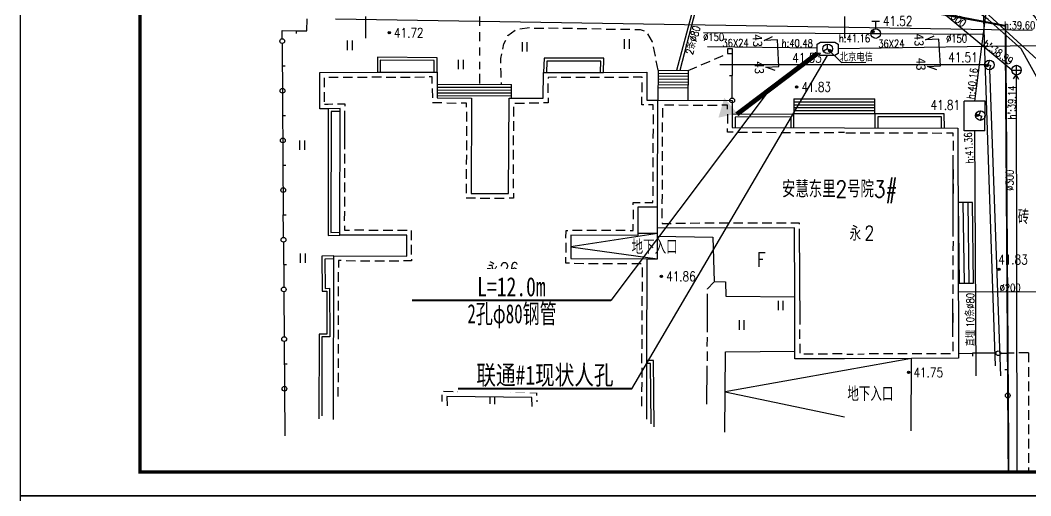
# Model space of a CAD drawing. Header units: inches. Extents: x 505347 to 508499, y 312634 to 313316.
# Drawn here: x 505413.9 to 505519.5, y 312809.9 to 312859.7 of the extents above; entities that cross this region are included whole.
import ezdxf
from ezdxf.enums import TextEntityAlignment as Align
from ezdxf.lldxf.tags import DXFTag

# ---------------------------------------------------------------- set-up
doc = ezdxf.new("R2010")
doc.units = ezdxf.units.IN
doc.header["$LTSCALE"] = 0.5
doc.header["$MEASUREMENT"] = 0
doc.linetypes.add('XX21', pattern=[3, 2, -1])
for name, color, linetype in [('BJ0', 7, 'Continuous'), ('BJ02', 7, 'Continuous'), ('BJ04', 7, 'Continuous'), ('BJ08', 7, 'Continuous'), ('BJ09', 7, 'Continuous'), ('BJ10', 7, 'Continuous'), ('BZ', 2, 'Continuous'), ('上水井', 4, 'Continuous'), ('上水注记', 4, 'Continuous'), ('上水管线', 4, 'Continuous'), ('上水高程表', 4, 'Continuous'), ('公安交通管线', 163, 'Continuous'), ('各家需求标注', 6, 'Continuous'), ('图签', 7, 'Continuous'), ('污水井', 247, 'Continuous'), ('污水注记', 247, 'Continuous'), ('污水管线', 247, 'Continuous'), ('污水高程表', 247, 'Continuous'), ('照明井', 193, 'Continuous'), ('照明管线', 193, 'Continuous'), ('燃气管线', 6, 'Continuous'), ('燃气高程表', 6, 'Continuous'), ('电信井权属', 7, 'Continuous'), ('电信井（北京电信）', 3, 'Continuous'), ('电信断面图及编号', 3, 'Continuous'), ('电信注记', 3, 'Continuous'), ('电信管线', 3, 'Continuous'), ('电信规划位置', 1, 'Continuous'), ('电信高程表', 3, 'Continuous'), ('电力井', 1, 'Continuous'), ('电力注记', 1, 'Continuous'), ('电力管线', 1, 'Continuous'), ('电力高程表', 1, 'Continuous'), ('道路红线', 1, 'Continuous')]:
    doc.layers.add(name, color=color, linetype=linetype)
doc.styles.add('HZ', font='simplex.shx', dxfattribs={"bigfont": 'hztxt'})
doc.styles.add('粗宋', font='', dxfattribs={"width": 0.75})
doc.styles.add('粗等线', font='simhei.ttf')
doc.styles.get('粗宋').set_extended_font_data('SimSun')
doc.linetypes.add('1152', pattern='A,15,-0.9,[138,ltypeshp.shx,S=1,R=0,X=0,Y=-0.5],-0.7,[138,ltypeshp.shx,S=1,R=0,X=0,Y=-0.5],-0.9,0', length=17.5)
tags = doc.linetypes.add('DL', pattern='A,15,-4.925,[130,ltypeshp.shx,S=0.5,R=330,X=-0.15,Y=0.433],0,[130,ltypeshp.shx,S=0.4,R=90,X=0,Y=0],-0.15,[130,ltypeshp.shx,S=0.5,R=150,X=0,Y=-0.433],-4.925,15', length=40).pattern_tags.tags
tags[32:33] = [DXFTag(74, 4), DXFTag(75, 0), DXFTag(340, '0'), DXFTag(46, 1.0), DXFTag(50, 0.0), DXFTag(44, 0.0), DXFTag(45, 0.0)]
tags[30:31] = [DXFTag(74, 4), DXFTag(75, 0), DXFTag(340, '0'), DXFTag(46, 1.0), DXFTag(50, 0.0), DXFTag(44, 0.0), DXFTag(45, 0.0)]
tags[4:5] = [DXFTag(74, 4), DXFTag(75, 0), DXFTag(340, '0'), DXFTag(46, 1.0), DXFTag(50, 0.0), DXFTag(44, 0.0), DXFTag(45, 0.0)]
tags = doc.linetypes.add('DX', pattern='A,15,-5,[130,ltypeshp.shx,S=1,R=330,X=0,Y=0],-5,15', length=40).pattern_tags.tags
tags[16:17] = [DXFTag(74, 4), DXFTag(75, 0), DXFTag(340, '0'), DXFTag(46, 1.0), DXFTag(50, 0.0), DXFTag(44, 0.0), DXFTag(45, 0.0)]
tags[14:15] = [DXFTag(74, 4), DXFTag(75, 0), DXFTag(340, '0'), DXFTag(46, 1.0), DXFTag(50, 0.0), DXFTag(44, 0.0), DXFTag(45, 0.0)]
tags[4:5] = [DXFTag(74, 4), DXFTag(75, 0), DXFTag(340, '0'), DXFTag(46, 1.0), DXFTag(50, 0.0), DXFTag(44, 0.0), DXFTag(45, 0.0)]
tags = doc.linetypes.add('SS', pattern='A,15,-1.9,[130,ltypeshp.shx,S=1,R=330,X=0,Y=0],-1.2,[130,ltypeshp.shx,S=1,R=330,X=0,Y=0],-1.9,15', length=35).pattern_tags.tags
tags[24:25] = [DXFTag(74, 4), DXFTag(75, 0), DXFTag(340, '0'), DXFTag(46, 1.0), DXFTag(50, 0.0), DXFTag(44, 0.0), DXFTag(45, 0.0)]
tags[22:23] = [DXFTag(74, 4), DXFTag(75, 0), DXFTag(340, '0'), DXFTag(46, 1.0), DXFTag(50, 0.0), DXFTag(44, 0.0), DXFTag(45, 0.0)]
tags[4:5] = [DXFTag(74, 4), DXFTag(75, 0), DXFTag(340, '0'), DXFTag(46, 1.0), DXFTag(50, 0.0), DXFTag(44, 0.0), DXFTag(45, 0.0)]
tags = doc.linetypes.add('TRQZ', pattern='A,15,[130,ltypeshp.shx,S=0.6,R=0,X=0,Y=0],-2.5,[133,ltypeshp.shx,S=0.05,R=0,X=0,Y=0],-2.5,[130,ltypeshp.shx,S=0.6,R=0,X=0,Y=0],15', length=35).pattern_tags.tags
tags[28:29] = [DXFTag(74, 4), DXFTag(75, 0), DXFTag(340, '0'), DXFTag(46, 1.0), DXFTag(50, 0.0), DXFTag(44, 0.0), DXFTag(45, 0.0)]

# ---------------------------------------------------------------- blocks, each defined once
blk = doc.blocks.new('B5461')
for q in [(-0.866025, -0.5), (0, 1), (0.866025, -0.5)]:
    blk.add_line((0, 0), q)
blk.add_circle((0, 0), 1)
blk = doc.blocks.new('941')
for p, q in [((-0.5, -1), (-0.5, 1)), ((0.5, -1), (0.5, 1))]:
    blk.add_line(p, q)
blk = doc.blocks.new('B8211')
blk.add_hatch(color=256).paths.add_polyline_path([(0.25, 0, 1), (-0.25, 0, 1)])
blk.add_circle((0, 0), 0.25)
blk = doc.blocks.new('B553')
at = {"linetype": 'Continuous'}
for p, q in [((-0.8, 2.6), (0.8, 2.6)), ((0, 1), (0, 2.6)), ((-1, 0), (1, 0))]:
    blk.add_line(p, q, dxfattribs=at)
blk.add_circle((0, 0), 1, dxfattribs=at)
blk = doc.blocks.new('B547')
at = {"linetype": 'Continuous'}
for p, q in [((0, 1), (-0.31427, 0.111111)), ((-0.31427, 0.111111), (0.31427, -0.111111)), ((0, -1), (0.31427, -0.111111))]:
    blk.add_line(p, q, dxfattribs=at)
blk.add_circle((0, 0), 1)
blk = doc.blocks.new('B5421')
for p, q in [((-1, 0), (1, 0)), ((0, -1), (0, 1))]:
    blk.add_line(p, q)
blk.add_circle((0, 0), 1)
blk = doc.blocks.new('111111')
for p, q in [((518331.08, 303651.06), (518751.08, 303651.06)), ((518751.08, 303651.06), (518331.08, 303651.06)), ((518331.08, 303651.06), (518331.08, 303502.61)), ((518343.58, 303505.11), (518748.58, 303505.11)), ((518331.08, 303502.61), (518751.08, 303502.61))]:
    blk.add_line(p, q)
at = {"const_width": 0.35}
blk.add_lwpolyline([(518343.58, 303648.56), (518748.58, 303648.56), (518748.58, 303505.11), (518343.58, 303505.11)], close=True, dxfattribs=at)
blk = doc.blocks.new('A$C23F021E1')
at = {"color": 255}
blk.add_wipeout([(0, 6.57), (20.76, 6.57), (20.76, 0), (0, 0)], dxfattribs=at).dxf.layer = 'BZ'
at = {"layer": 'BZ', "color": 0, "const_width": 0.2}
blk.add_lwpolyline([(0, 3.28), (20.76, 3.28)], dxfattribs=at)
at = {"layer": 'BZ', "style": '粗宋', "width": 0.75, "flags": 8}
for tag, p in [('X=', (10.37, 3.71)), ('Y=', (10.43, 0.9))]:
    blk.add_attdef(tag, text='', height=2, dxfattribs=at).set_placement(p, align=Align.CENTER)
blk = doc.blocks.new('A$C463E76B2')
at = {"color": 255}
blk.add_wipeout([(0, 3.69), (18.18, 3.69), (18.18, 0), (0, 0)], dxfattribs=at).dxf.layer = 'BZ'
at = {"layer": 'BZ', "color": 0, "const_width": 0.2}
blk.add_lwpolyline([(0, 0.41), (18.18, 0.41)], dxfattribs=at)
at = {"layer": 'BZ', "style": '粗宋', "width": 0.75, "flags": 8}
blk.add_attdef('X=', text='', height=2, dxfattribs=at).set_placement((9.09, 0.83), align=Align.CENTER)

msp = doc.modelspace()

# ---------------------------------------------------------------- hatches: boundary and pattern name
at = {"layer": '图签'}
msp.add_hatch(color=1, dxfattribs=at).paths.add_polyline_path([(505486.85, 312849.47), (505488.83, 312849.91), (505487.46, 312851.54)])

# ---------------------------------------------------------------- linework, layer by layer
at = {"const_width": 0.5}
msp.add_lwpolyline([(505497.15, 312856.16), (505488.77, 312849.82)], dxfattribs=at)
at = {"layer": 'BJ0'}
for p, q in [((505450, 312860.04), (505450, 312857.79)), ((505500, 312860.04), (505500, 312857.79))]:
    msp.add_line(p, q, dxfattribs=at)
at = {"layer": 'BJ02', "linetype": 'Continuous'}
for p, q in [((505443.85, 312858.53), (505443.89, 312859.79)), ((505441.29, 312857.72), (505441.29, 312858.59)), ((505441.29, 312858.59), (505442.76, 312858.56)), ((505442.76, 312858.56), (505442.75, 312858.26)), ((505442.76, 312858.56), (505443.85, 312858.53)), ((505441.3, 312857.22), (505441.41, 312839.31)), ((505488.31, 312856.66), (505487.81, 312856.66)), ((505487.81, 312856.66), (505487.81, 312856.16)), ((505487.81, 312856.16), (505488.31, 312856.16)), ((505488.28, 312851.52), (505488.31, 312856.16)), ((505488.31, 312856.16), (505488.31, 312856.66)), ((505441.31, 312854.87), (505441.61, 312854.88)), ((505457.46, 312855.73), (505451.24, 312855.78)), ((505451.24, 312855.78), (505451.24, 312854.21)), ((505457.16, 312855.43), (505451.54, 312855.48)), ((505451.54, 312855.48), (505451.54, 312854.21)), ((505457.17, 312854.22), (505457.16, 312855.43)), ((505457.47, 312854.22), (505457.46, 312855.73)), ((505468.64, 312855.67), (505468.58, 312854.18)), ((505474.88, 312855.68), (505468.64, 312855.67)), ((505468.93, 312855.37), (505468.88, 312854.17)), ((505474.57, 312855.38), (505468.93, 312855.37)), ((505474.53, 312854.21), (505474.57, 312855.38)), ((505474.83, 312854.2), (505474.88, 312855.68)), ((505445.21, 312850.38), (505445.22, 312854.2)), ((505445.22, 312854.2), (505451.24, 312854.21)), ((505451.24, 312854.21), (505457.47, 312854.22)), ((505457.47, 312854.22), (505457.47, 312852.97)), ((505468.56, 312851.52), (505468.58, 312854.18)), ((505468.58, 312854.18), (505474.83, 312854.2)), ((505474.83, 312854.2), (505479.37, 312854.21)), ((505479.37, 312854.21), (505479.36, 312851.31)), ((505480.54, 312854.43), (505480.51, 312851.31)), ((505480.53, 312853.83), (505483.67, 312853.79)), ((505480.54, 312854.43), (505483.67, 312854.39)), ((505480.54, 312854.13), (505483.67, 312854.09)), ((505483.67, 312854.39), (505483.64, 312851.29)), ((505488.3, 312853.84), (505488, 312853.84)), ((505445.71, 312852.64), (505445.72, 312853.64)), ((505446.15, 312853.7), (505447.15, 312853.7)), ((505447.65, 312853.7), (505448.65, 312853.7)), ((505449.15, 312853.71), (505450.15, 312853.71)), ((505451.24, 312853.71), (505450.65, 312853.71)), ((505451.65, 312853.71), (505451.24, 312853.71)), ((505452.15, 312853.71), (505453.15, 312853.71)), ((505453.65, 312853.71), (505454.65, 312853.71)), ((505455.15, 312853.71), (505456.15, 312853.72)), ((505456.97, 312853.72), (505456.65, 312853.72)), ((505456.97, 312853.03), (505456.97, 312853.72)), ((505457.47, 312852.97), (505465.23, 312852.95)), ((505457.47, 312852.97), (505457.48, 312851.53)), ((505465.23, 312851.49), (505465.23, 312852.95)), ((505469.06, 312852.05), (505469.07, 312853.05)), ((505469.08, 312853.68), (505469.07, 312853.55)), ((505469.94, 312853.69), (505469.08, 312853.68)), ((505470.44, 312853.69), (505471.44, 312853.69)), ((505471.94, 312853.69), (505472.94, 312853.69)), ((505473.44, 312853.69), (505474.44, 312853.7)), ((505474.94, 312853.7), (505475.94, 312853.7)), ((505476.44, 312853.7), (505477.44, 312853.7)), ((505478.87, 312853.7), (505477.94, 312853.7)), ((505478.86, 312853.13), (505478.86, 312852.13)), ((505478.87, 312853.63), (505478.87, 312853.7)), ((505480.53, 312853.53), (505483.66, 312853.49)), ((505480.53, 312853.23), (505483.66, 312853.19)), ((505480.53, 312852.93), (505483.66, 312852.89)), ((505445.71, 312851.14), (505445.71, 312852.14)), ((505456.97, 312852.53), (505456.98, 312851.53)), ((505457.47, 312852.67), (505465.23, 312852.65)), ((505457.47, 312852.37), (505465.23, 312852.35)), ((505457.47, 312852.07), (505465.23, 312852.05)), ((505457.47, 312851.77), (505465.23, 312851.75)), ((505480.52, 312852.63), (505483.65, 312852.59)), ((505445.71, 312850.89), (505446.1, 312850.89)), ((505446.1, 312850.89), (505446.58, 312850.9)), ((505447.08, 312850.91), (505447.84, 312850.93)), ((505447.84, 312850.93), (505447.84, 312850.68)), ((505457.97, 312851.02), (505456.98, 312851.03)), ((505456.98, 312851.03), (505456.98, 312851.03)), ((505457.48, 312851.53), (505461.05, 312851.49)), ((505458.47, 312851.01), (505459.47, 312851)), ((505460.55, 312850.99), (505459.97, 312851)), ((505460.55, 312850.57), (505460.55, 312850.99)), ((505461.05, 312851.49), (505461.01, 312841.54)), ((505464.93, 312841.55), (505464.98, 312851.49)), ((505464.98, 312851.49), (505465.23, 312851.49)), ((505465.23, 312851.49), (505468.56, 312851.52)), ((505465.58, 312850.99), (505466.58, 312851)), ((505467.08, 312851.01), (505468.08, 312851.02)), ((505469.05, 312851.02), (505468.58, 312851.02)), ((505469.06, 312851.55), (505469.05, 312851.02)), ((505478.86, 312850.81), (505478.86, 312851.63)), ((505479.04, 312850.81), (505478.86, 312850.81)), ((505479.36, 312851.31), (505480.51, 312851.31)), ((505480.03, 312850.81), (505479.54, 312850.81)), ((505480.03, 312850.3), (505480.03, 312850.81)), ((505480.48, 312840.11), (505480.53, 312851.31)), ((505480.51, 312851.31), (505480.53, 312851.31)), ((505480.53, 312851.31), (505488.28, 312851.27)), ((505481.2, 312850.8), (505482.2, 312850.8)), ((505482.7, 312850.8), (505483.7, 312850.79)), ((505484.2, 312850.79), (505485.2, 312850.78)), ((505485.7, 312850.78), (505486.7, 312850.78)), ((505487.78, 312850.77), (505487.2, 312850.77)), ((505487.78, 312850.35), (505487.78, 312850.77)), ((505488.28, 312851.27), (505488.28, 312848.45)), ((505494.73, 312851.42), (505500, 312851.42)), ((505494.73, 312851.42), (505494.73, 312849.84)), ((505494.73, 312851.12), (505500, 312851.12)), ((505494.73, 312850.82), (505500, 312850.82)), ((505500, 312851.42), (505503.18, 312851.42)), ((505500, 312851.12), (505503.18, 312851.12)), ((505500, 312850.82), (505503.18, 312850.82)), ((505503.18, 312849.87), (505503.18, 312851.42)), ((505441.35, 312849.69), (505441.65, 312849.69)), ((505446.11, 312850.39), (505445.21, 312850.38)), ((505445.21, 312850.38), (505445.21, 312850.38)), ((505446.11, 312850.39), (505446.09, 312837.16)), ((505447.34, 312850.42), (505446.11, 312850.39)), ((505446.41, 312850.1), (505446.39, 312837.47)), ((505447.34, 312850.12), (505446.41, 312850.1)), ((505447.31, 312837.2), (505447.34, 312850.42)), ((505447.83, 312846.18), (505447.84, 312850.18)), ((505460.55, 312850.07), (505460.54, 312849.07)), ((505465.47, 312849.59), (505465.48, 312850.59)), ((505480.03, 312849.8), (505480.02, 312848.8)), ((505481.03, 312849.47), (505481.03, 312850.47)), ((505487.78, 312849.85), (505487.78, 312848.85)), ((505494.73, 312849.84), (505488.28, 312849.81)), ((505488.28, 312849.81), (505488.29, 312848.45)), ((505494.73, 312850.52), (505500, 312850.52)), ((505494.73, 312850.22), (505500, 312850.22)), ((505494.73, 312849.92), (505500, 312849.92)), ((505494.73, 312848.43), (505494.73, 312849.84)), ((505500, 312850.52), (505503.18, 312850.52)), ((505500, 312850.22), (505503.18, 312850.22)), ((505500, 312849.92), (505503.18, 312849.92)), ((505510.43, 312849.87), (505503.18, 312849.87)), ((505503.18, 312849.87), (505503.18, 312848.39)), ((505510.13, 312849.57), (505503.48, 312849.57)), ((505503.48, 312849.57), (505503.48, 312848.39)), ((505510.14, 312848.37), (505510.13, 312849.57)), ((505510.44, 312848.37), (505510.43, 312849.87)), ((505447.83, 312847.68), (505447.83, 312848.68)), ((505460.54, 312848.57), (505460.53, 312847.57)), ((505465.47, 312848.09), (505465.47, 312849.09)), ((505481.02, 312847.97), (505481.02, 312848.97)), ((505494.43, 312849.54), (505488.59, 312849.52)), ((505488.59, 312849.52), (505488.59, 312848.45)), ((505494.43, 312848.43), (505494.43, 312849.54)), ((505465.46, 312846.59), (505465.46, 312847.59)), ((505480.02, 312848.3), (505480.01, 312847.3)), ((505481.01, 312846.47), (505481.02, 312847.47)), ((505487.78, 312847.95), (505487.78, 312848.35)), ((505488.38, 312847.95), (505487.78, 312847.95)), ((505488.28, 312848.45), (505500, 312848.41)), ((505488.88, 312847.95), (505489.88, 312847.94)), ((505490.38, 312847.94), (505491.38, 312847.94)), ((505491.88, 312847.94), (505492.88, 312847.93)), ((505493.38, 312847.93), (505494.38, 312847.93)), ((505494.88, 312847.93), (505495.88, 312847.92)), ((505496.38, 312847.92), (505497.38, 312847.92)), ((505497.88, 312847.91), (505498.88, 312847.91)), ((505500, 312847.91), (505499.38, 312847.91)), ((505500, 312848.41), (505511.84, 312848.36)), ((505500.16, 312847.9), (505501.16, 312847.9)), ((505501.66, 312847.9), (505502.66, 312847.89)), ((505503.16, 312847.89), (505504.16, 312847.89)), ((505504.66, 312847.89), (505505.66, 312847.88)), ((505506.16, 312847.88), (505507.16, 312847.88)), ((505507.66, 312847.87), (505508.66, 312847.87)), ((505509.16, 312847.87), (505510.16, 312847.86)), ((505511.35, 312847.86), (505510.66, 312847.86)), ((505511.35, 312847.55), (505511.35, 312847.86)), ((505511.84, 312848.36), (505511.93, 312824.34)), ((505460.53, 312847.07), (505460.53, 312846.07)), ((505480.01, 312846.8), (505480.01, 312845.8)), ((505511.35, 312847.05), (505511.35, 312846.05)), ((505447.83, 312844.68), (505447.83, 312845.68)), ((505460.53, 312845.57), (505460.52, 312844.57)), ((505465.45, 312845.09), (505465.46, 312846.09)), ((505481, 312844.97), (505481.01, 312845.97)), ((505511.34, 312838.55), (505511.34, 312845.55)), ((505441.38, 312844.5), (505441.68, 312844.5)), ((505465.44, 312843.59), (505465.45, 312844.59)), ((505480.01, 312845.3), (505480, 312844.3)), ((505481, 312843.47), (505481, 312844.47)), ((505447.82, 312843.18), (505447.82, 312844.18)), ((505460.52, 312844.07), (505460.51, 312843.07)), ((505480, 312843.8), (505479.99, 312842.8)), ((505511.34, 312844.05), (505511.34, 312843.05)), ((505447.82, 312841.68), (505447.82, 312842.68)), ((505460.51, 312842.57), (505460.51, 312841.57)), ((505465.44, 312842.09), (505465.44, 312843.09)), ((505479.99, 312842.3), (505479.99, 312841.3)), ((505480.99, 312841.97), (505480.99, 312842.97)), ((505511.34, 312842.55), (505511.34, 312841.55)), ((505447.82, 312840.18), (505447.82, 312841.18)), ((505461.01, 312841.54), (505464.93, 312841.55)), ((505465.43, 312841.59), (505465.43, 312841.05)), ((505480.98, 312840.47), (505480.99, 312841.47)), ((505460.51, 312841.04), (505460.51, 312841.07)), ((505461.48, 312841.04), (505460.51, 312841.04)), ((505461.98, 312841.04), (505462.98, 312841.05)), ((505463.48, 312841.05), (505464.48, 312841.05)), ((505465.43, 312841.05), (505464.98, 312841.05)), ((505477.94, 312840.35), (505477.94, 312840.62)), ((505477.94, 312840.62), (505478.67, 312840.62)), ((505478.44, 312840.12), (505478.43, 312837.16)), ((505480.48, 312840.11), (505478.44, 312840.12)), ((505479.17, 312840.61), (505479.98, 312840.61)), ((505479.98, 312840.61), (505479.98, 312840.8)), ((505480.47, 312837.91), (505480.48, 312840.11)), ((505511.34, 312837.05), (505511.34, 312841.05)), ((505513.38, 312840.6), (505511.87, 312840.61)), ((505511.88, 312840.61), (505511.99, 312832.16)), ((505512.38, 312840.61), (505512.49, 312832.17)), ((505512.88, 312840.6), (505512.99, 312832.18)), ((505513.49, 312832.18), (505513.38, 312840.6)), ((505441.42, 312837.89), (505441.41, 312839.31)), ((505441.41, 312839.31), (505441.71, 312839.31)), ((505447.81, 312838.68), (505447.82, 312839.68)), ((505477.93, 312839.85), (505477.93, 312838.85)), ((505480.98, 312838.97), (505480.98, 312839.97)), ((505447.81, 312838.18), (505447.81, 312837.7)), ((505477.93, 312837.66), (505477.93, 312838.35)), ((505494.79, 312837.97), (505480.47, 312837.91)), ((505480.97, 312838.47), (505480.97, 312838.41)), ((505480.97, 312838.41), (505481.91, 312838.42)), ((505483.41, 312838.42), (505482.41, 312838.42)), ((505484.91, 312838.43), (505483.91, 312838.42)), ((505486.41, 312838.43), (505485.41, 312838.43)), ((505487.91, 312838.44), (505486.91, 312838.44)), ((505489.41, 312838.45), (505488.41, 312838.44)), ((505490.91, 312838.45), (505489.91, 312838.45)), ((505492.41, 312838.46), (505491.41, 312838.45)), ((505493.91, 312838.46), (505492.91, 312838.46)), ((505494.41, 312838.47), (505495.28, 312838.47)), ((505494.82, 312830.74), (505494.79, 312837.97)), ((505495.28, 312838.47), (505495.28, 312838.34)), ((505441.43, 312836.96), (505441.42, 312837.89)), ((505446.09, 312837.16), (505447.31, 312837.2)), ((505446.39, 312837.47), (505447.3, 312837.5)), ((505454.31, 312837.19), (505447.31, 312837.2)), ((505447.81, 312837.7), (505448.33, 312837.7)), ((505449.83, 312837.7), (505448.83, 312837.7)), ((505451.33, 312837.69), (505450.33, 312837.69)), ((505452.83, 312837.69), (505451.83, 312837.69)), ((505454.33, 312837.69), (505453.33, 312837.69)), ((505454.31, 312835.01), (505454.31, 312837.19)), ((505454.81, 312836.67), (505454.81, 312837.67)), ((505470.92, 312836.88), (505470.93, 312837.68)), ((505470.93, 312837.68), (505471.12, 312837.68)), ((505480.47, 312837.36), (505471.42, 312835.96)), ((505471.43, 312837.18), (505471.42, 312834.75)), ((505478.43, 312837.16), (505471.43, 312837.18)), ((505472.62, 312837.67), (505471.62, 312837.68)), ((505474.12, 312837.67), (505473.12, 312837.67)), ((505475.62, 312837.66), (505474.62, 312837.67)), ((505477.12, 312837.66), (505476.12, 312837.66)), ((505477.62, 312837.66), (505477.93, 312837.66)), ((505480.47, 312837.36), (505478.43, 312837.36)), ((505480.47, 312837.91), (505480.47, 312837.91)), ((505480.49, 312834.73), (505480.47, 312837.36)), ((505495.29, 312837.84), (505495.33, 312827.84)), ((505441.43, 312836.46), (505441.46, 312831.77)), ((505454.81, 312835.17), (505454.81, 312836.17)), ((505470.92, 312836.38), (505470.92, 312835.38)), ((505471.42, 312835.96), (505480.49, 312834.73)), ((505511.34, 312836.55), (505511.33, 312835.55)), ((505446.68, 312835.03), (505445.45, 312834.98)), ((505445.45, 312834.98), (505445.48, 312831.33)), ((505446.65, 312817.93), (505446.68, 312835.03)), ((505446.68, 312835.03), (505454.31, 312835.01)), ((505470.92, 312834.25), (505470.92, 312834.88)), ((505511.33, 312835.05), (505511.33, 312834.05)), ((505441.45, 312834.12), (505441.75, 312834.12)), ((505446.69, 312834.73), (505445.76, 312834.69)), ((505445.76, 312834.69), (505445.78, 312831.63)), ((505447.46, 312834.53), (505447.18, 312834.53)), ((505447.18, 312834.53), (505447.18, 312833.81)), ((505447.96, 312834.53), (505448.96, 312834.52)), ((505449.46, 312834.52), (505450.46, 312834.52)), ((505450.96, 312834.52), (505451.96, 312834.52)), ((505452.46, 312834.52), (505453.46, 312834.52)), ((505454.81, 312834.51), (505453.96, 312834.52)), ((505454.81, 312834.67), (505454.81, 312834.51)), ((505471.29, 312834.25), (505470.92, 312834.25)), ((505471.42, 312834.75), (505479.38, 312834.72)), ((505471.79, 312834.25), (505472.79, 312834.24)), ((505473.29, 312834.24), (505474.29, 312834.24)), ((505474.79, 312834.24), (505475.79, 312834.23)), ((505476.29, 312834.23), (505477.29, 312834.23)), ((505477.79, 312834.23), (505478.79, 312834.22)), ((505478.87, 312833.81), (505478.87, 312832.81)), ((505479.38, 312834.72), (505479.34, 312824.09)), ((505479.38, 312834.72), (505480.49, 312834.73)), ((505447.17, 312832.31), (505447.17, 312833.31)), ((505511.33, 312833.55), (505511.33, 312832.55)), ((505445.78, 312831.63), (505446.25, 312831.64)), ((505446.25, 312831.64), (505446.26, 312826.55)), ((505447.17, 312830.81), (505447.17, 312831.81)), ((505478.87, 312832.31), (505478.87, 312831.31)), ((505511.33, 312832.05), (505511.33, 312831.05)), ((505511.91, 312832.16), (505513.49, 312832.18)), ((505441.46, 312831.27), (505441.47, 312831.05)), ((505441.47, 312831.05), (505441.49, 312826.58)), ((505445.48, 312831.33), (505445.95, 312831.34)), ((505445.95, 312831.34), (505445.96, 312826.85)), ((505478.86, 312830.81), (505478.86, 312829.81)), ((505494.84, 312825.05), (505494.82, 312830.74)), ((505447.17, 312829.31), (505447.17, 312830.31)), ((505511.32, 312826.55), (505511.33, 312830.55)), ((505447.16, 312827.81), (505447.17, 312828.81)), ((505478.86, 312829.31), (505478.86, 312828.31)), ((505511.33, 312829.05), (505511.33, 312828.05)), ((505478.85, 312827.81), (505478.85, 312826.81)), ((505445.14, 312826.85), (505445.13, 312818)), ((505445.96, 312826.85), (505445.14, 312826.85)), ((505446.26, 312826.55), (505445.43, 312826.55)), ((505445.43, 312826.55), (505445.43, 312818.29)), ((505447.16, 312826.31), (505447.16, 312827.31)), ((505495.33, 312826.34), (505495.33, 312827.34)), ((505441.5, 312826.08), (505441.56, 312816.2)), ((505447.16, 312824.81), (505447.16, 312825.81)), ((505478.85, 312826.31), (505478.85, 312825.31)), ((505495.34, 312825.84), (505495.34, 312825.06)), ((505511.32, 312826.05), (505511.32, 312825.05)), ((505447.16, 312823.31), (505447.16, 312824.31)), ((505478.84, 312824.09), (505478.84, 312824.81)), ((505487.53, 312816.59), (505487.57, 312825.01)), ((505487.57, 312825.01), (505494.84, 312825.05)), ((505494.84, 312824.25), (505494.84, 312825.05)), ((505500, 312824.27), (505494.84, 312824.25)), ((505495.34, 312825.06), (505495.34, 312824.84)), ((505496.75, 312824.76), (505495.75, 312824.75)), ((505498.25, 312824.76), (505497.25, 312824.76)), ((505499.75, 312824.77), (505498.75, 312824.77)), ((505500, 312824.77), (505500, 312824.77)), ((505507.01, 312824.3), (505500, 312823.04)), ((505507.01, 312824.3), (505500, 312824.27)), ((505500, 312824.27), (505500, 312824.27)), ((505500.25, 312824.76), (505500.91, 312824.76)), ((505501.41, 312824.76), (505502.07, 312824.77)), ((505503.57, 312824.77), (505502.57, 312824.77)), ((505505.07, 312824.78), (505504.07, 312824.77)), ((505506.57, 312824.78), (505505.57, 312824.78)), ((505506.97, 312816.74), (505507.01, 312824.3)), ((505511.93, 312824.34), (505507.01, 312824.3)), ((505508.07, 312824.79), (505507.07, 312824.79)), ((505509.57, 312824.8), (505508.57, 312824.79)), ((505511.07, 312824.8), (505510.07, 312824.8)), ((505511.94, 312824.83), (505513.38, 312824.84)), ((505515.82, 312824.85), (505513.38, 312824.84)), ((505513.38, 312824.84), (505513.38, 312824.54)), ((505516.32, 312824.85), (505517.03, 312824.86)), ((505517.03, 312824.86), (505517.03, 312824.47)), ((505517.03, 312824.47), (505517.04, 312823.12)), ((505441.51, 312823.74), (505441.81, 312823.74)), ((505478.84, 312823.81), (505478.84, 312824.09)), ((505478.84, 312823.31), (505478.84, 312822.31)), ((505479.34, 312824.09), (505479.32, 312817.97)), ((505480.05, 312824.09), (505479.35, 312824.09)), ((505479.75, 312823.79), (505479.35, 312823.79)), ((505479.82, 312817.46), (505479.75, 312823.79)), ((505480.12, 312817.16), (505480.05, 312824.09)), ((505447.16, 312821.81), (505447.16, 312822.81)), ((505500, 312823.04), (505487.55, 312820.8)), ((505517.04, 312823.12), (505516.74, 312823.12)), ((505517.04, 312823.12), (505517.06, 312820.68)), ((505447.15, 312820.31), (505447.15, 312821.31)), ((505478.84, 312821.81), (505478.83, 312820.81)), ((505458.01, 312819.82), (505457.99, 312820.49)), ((505459.14, 312820.83), (505458.14, 312820.84)), ((505467.36, 312820.23), (505458.49, 312820.34)), ((505458.49, 312820.34), (505458.52, 312819.34)), ((505460.64, 312820.81), (505459.64, 312820.82)), ((505462.14, 312820.79), (505461.14, 312820.81)), ((505463.64, 312820.78), (505462.64, 312820.79)), ((505465.14, 312820.76), (505464.14, 312820.77)), ((505466.64, 312820.74), (505465.64, 312820.75)), ((505467.14, 312820.74), (505467.85, 312820.73)), ((505467.38, 312819.27), (505467.36, 312820.23)), ((505467.85, 312820.73), (505467.85, 312820.44)), ((505478.83, 312820.31), (505478.83, 312819.31)), ((505487.55, 312820.8), (505500, 312818.19)), ((505517.06, 312820.18), (505517.1, 312815.3)), ((505467.87, 312819.94), (505467.87, 312819.77))]:
    msp.add_line(p, q, dxfattribs=at)
at = {"layer": 'BJ02'}
for p, q in [((505462.98, 312820.3), (505462.97, 312819.55)), ((505463.48, 312820.28), (505463.47, 312819.53))]:
    msp.add_line(p, q, dxfattribs=at)
at = {"layer": 'BJ02', "linetype": 'Continuous', "flags": 128}
for points in [[(505480.47, 312837.36), (505480.47, 312837.91)], [(505480.47, 312837.07), (505486.25, 312836.98), (505486.39, 312832.33), (505487.57, 312832.31), (505487.63, 312830.83), (505494.82, 312830.74)]]:
    msp.add_lwpolyline(points, dxfattribs=at)
at = {"layer": 'BJ02', "linetype": 'Continuous'}
for centre in [(505441.3, 312857.47), (505441.33, 312852.28), (505488.28, 312851.27), (505441.36, 312847.09), (505441.4, 312841.9), (505441.43, 312836.71), (505441.46, 312831.52), (505441.5, 312826.33), (505516.07, 312824.85), (505441.53, 312821.14), (505517.06, 312820.43)]:
    msp.add_circle(centre, 0.25, dxfattribs=at)
at = {"layer": 'BJ04', "linetype": 'Continuous'}
msp.add_lwpolyline([(505522.39, 312852.69, 0.090734), (505521.73, 312856.73, 0.161656), (505517.31, 312862.39)], format="xyb", dxfattribs=at)
at = {"layer": 'BJ04', "linetype": 'Continuous', "flags": 128}
for points in [[(505461.94, 312859.05), (505461.94, 312860.04)], [(505461.94, 312857.47), (505461.94, 312858.4)], [(505464.84, 312858.03), (505464.84, 312858.04), (505465.63, 312858.63)], [(505467.11, 312858.85), (505466.12, 312858.72)], [(505467.61, 312858.84), (505468.11, 312858.84), (505468.61, 312858.83)], [(505470.11, 312858.8), (505469.11, 312858.82)], [(505471.61, 312858.78), (505470.61, 312858.8)], [(505473.11, 312858.76), (505472.11, 312858.77)], [(505474.61, 312858.73), (505473.61, 312858.75)], [(505475.11, 312858.73), (505475.61, 312858.72), (505476.11, 312858.71)], [(505477.61, 312858.69), (505476.61, 312858.7)], [(505478.11, 312858.68), (505478.68, 312858.67), (505479.09, 312858.55)], [(505479.44, 312858.24), (505479.91, 312857.38), (505479.92, 312857.36)], [(505464.33, 312856.63), (505464.33, 312856.64), (505464.45, 312857.19), (505464.63, 312857.57)], [(505461.94, 312855.98), (505461.94, 312856.79)], [(505464.13, 312855.15), (505464.12, 312855.66), (505464.22, 312856.14)], [(505480.02, 312856.87), (505480.13, 312856.38), (505480.23, 312855.89)], [(505486.43, 312855.57), (505487.35, 312855.96)], [(505461.93, 312854.54), (505461.94, 312855.32)], [(505480.54, 312854.43), (505480.33, 312855.41)], [(505485.05, 312854.98), (505485.97, 312855.37)], [(505461.93, 312853.04), (505461.93, 312854.04)], [(505464.17, 312853.65), (505464.16, 312854.16), (505464.14, 312854.65)], [(505483.67, 312854.39), (505484.59, 312854.78)], [(505464.2, 312852.98), (505464.19, 312853.15)], [(505485.71, 312831.54), (505485.71, 312831.57), (505486.36, 312832.29)], [(505485.69, 312827.04), (505485.71, 312831.04)], [(505485.68, 312825.54), (505485.69, 312826.54), (505485.69, 312826.54)], [(505485.68, 312825.04), (505485.67, 312824.04)], [(505517.03, 312824.88), (505517.71, 312824.89)], [(505519.21, 312824.9), (505518.21, 312824.89)], [(505485.65, 312819.54), (505485.67, 312823.54)]]:
    msp.add_lwpolyline(points, dxfattribs=at)
at = {"layer": 'BJ04', "linetype": 'XX21'}
msp.add_lwpolyline([(505519.21, 312824.9), (505519.21, 312812.45)], dxfattribs=at)
at = {"layer": '上水管线', "linetype": 'SS', "ltscale": 0.6}
for points in [[(505514.38, 312864.36), (505514.64, 312856.47)], [(505485.27, 312858.36), (505502.76, 312858.26)], [(505503.77, 312858.26), (505514.58, 312858.19)], [(505514.64, 312856.47), (505515.48, 312831.63)], [(505515.48, 312831.61), (505515.75, 312823.52)]]:
    msp.add_lwpolyline(points, dxfattribs=at)
at = {"layer": '公安交通管线'}
msp.add_lwpolyline([(505520.55, 312855.15), (505511.32, 312863.65)], dxfattribs=at)
at = {"layer": '污水管线'}
for p, q in [((505508.32, 312862.09), (505513.72, 312857.6)), ((505513.72, 312857.6), (505517.48, 312854.48))]:
    msp.add_line(p, q, dxfattribs=at)
at = {"layer": '污水管线', "elevation": 41.44}
for points in [[(505517.67, 312853.53), (505517.95, 312853.94), (505518.17, 312853.49)], [(505517.95, 312853.94), (505517.99, 312812.45)]]:
    msp.add_lwpolyline(points, dxfattribs=at)
at = {"layer": '污水管线'}
msp.add_lwpolyline([(505524.01, 312831.26), (505511.91, 312831.22)], dxfattribs=at)
at = {"layer": '照明管线'}
for points in [[(505521.19, 312851.76), (505518.46, 312856.67), (505515.01, 312859.74), (505511.74, 312862.1), (505501.58, 312864.69)], [(505514.64, 312854.98), (505486.99, 312855)], [(505515.15, 312854.49), (505516.3, 312822.47)]]:
    msp.add_lwpolyline(points, dxfattribs=at)
at = {"layer": '燃气管线', "linetype": 'TRQZ', "ltscale": 0.5}
for p, q in [((505446.87, 312859.8), (505502.63, 312858.88)), ((505502.63, 312858.88), (505519.61, 312858.6))]:
    msp.add_line(p, q, dxfattribs=at)
at = {"layer": '电信井权属', "elevation": 41.53}
msp.add_lwpolyline([(505498.25, 312856.66), (505499.69, 312855.24), (505502.25, 312855.27)], dxfattribs=at)
at = {"layer": '电信断面图及编号'}
for points in [[(505509.65, 312854.46), (505508.67, 312854.8), (505510.02, 312854.87), (505509.87, 312857.66), (505508.48, 312857.59), (505509.37, 312858.02)], [(505492.78, 312854.39), (505491.8, 312854.73), (505493.16, 312854.8), (505493.01, 312857.59), (505491.61, 312857.52), (505492.5, 312857.95)]]:
    msp.add_lwpolyline(points, dxfattribs=at)
at = {"layer": '电信管线', "linetype": 'DX'}
msp.add_lwpolyline([(505497.5, 312857.36), (505499, 312857.36), (505499.35, 312857.16), (505499.35, 312856.16), (505499, 312855.96), (505497.5, 312855.96), (505497.15, 312856.16), (505497.15, 312857.16)], close=True, dxfattribs=at)
for points in [[(505528.18, 312857.09), (505517.32, 312856.93)], [(505497.15, 312856.73), (505485.71, 312856.86)], [(505517.32, 312856.93), (505499.35, 312856.68)]]:
    msp.add_lwpolyline(points, dxfattribs=at)
at = {"layer": '电力管线', "linetype": 'DL', "elevation": 41.33}
msp.add_lwpolyline([(505486.25, 312868.62), (505482.47, 312854.41)], dxfattribs=at)
at = {"layer": '电力管线', "linetype": 'DL'}
for points in [[(505486.33, 312867.97), (505482.82, 312854.4)], [(505515.77, 312868.38), (505513.6, 312851.19)], [(505512.49, 312848.1), (505512.5, 312851.2)], [(505514.7, 312851.19), (505512.5, 312851.2)], [(505514.68, 312848.09), (505514.7, 312851.19)], [(505514.68, 312848.09), (505512.49, 312848.1)], [(505513.59, 312848.09), (505513.73, 312822.47)]]:
    msp.add_lwpolyline(points, dxfattribs=at)
at = {"layer": '道路红线'}
for p, q in [((505510.14, 312860.25), (505516.82, 312859.06)), ((505516.82, 312859.06), (505517.14, 312812.45))]:
    msp.add_line(p, q, dxfattribs=at)

# ---------------------------------------------------------------- block references
for p in [(-12917.14, 9307.34, 82.3), (-12917.14, 9158.89, 82.3)]:
    msp.add_blockref('111111', p)
at = {"layer": 'BJ08', "xscale": 0.5, "yscale": 0.5, "zscale": 0.5}
for p in [(505452.47, 312858.34, 41.72), (505503, 312858.47, 41.52), (505498.48, 312856.46, 41.53), (505514.89, 312854.92), (505495.01, 312852.68, 41.83), (505513.87, 312849.71), (505516.15, 312833.63, 41.83), (505480.89, 312832.88, 41.86), (505506.71, 312822.84, 41.75)]:
    msp.add_blockref('B8211', p, dxfattribs=at)
at = {"layer": 'BJ09', "linetype": 'Continuous', "xscale": 0.5, "yscale": 0.5, "zscale": 0.5}
for p in [(505448.38, 312857.02), (505466.64, 312856.87), (505477.3, 312857.18), (505459.96, 312855.03), (505443.4, 312846.59), (505443.47, 312834.78), (505493.36, 312829.84), (505489.3, 312827.81)]:
    msp.add_blockref('941', p, dxfattribs=at)
at = {"layer": '上水井', "linetype": 'Continuous', "xscale": 0.5, "yscale": 0.5, "zscale": 0.5}
msp.add_blockref('B553', (505503.27, 312858.26, 41.52), dxfattribs=at)
at = {"layer": '污水井', "linetype": 'Continuous', "xscale": 0.5, "yscale": 0.5, "zscale": 0.5}
msp.add_blockref('B5421', (505517.97, 312854.44, 41.44), dxfattribs=at)
at = {"layer": '照明井', "linetype": 'Continuous', "xscale": 0.5, "yscale": 0.5, "zscale": 0.5}
msp.add_blockref('B547', (505515.14, 312854.98, 41.51), dxfattribs=at)
at = {"layer": '电信井（北京电信）', "linetype": 'Continuous', "xscale": 0.5, "yscale": 0.5, "zscale": 0.5}
msp.add_blockref('B5461', (505498.25, 312856.66, 41.53), dxfattribs=at)
at = {"layer": '电力井', "linetype": 'Continuous', "xscale": 0.5, "yscale": 0.5, "zscale": 0.5}
msp.add_blockref('B547', (505514.2, 312849.69, 41.81), dxfattribs=at)

# ---------------------------------------------------------------- texts
at = {"layer": 'BJ08', "style": 'HZ', "width": 0.8}
for s, p in [('41.52', (505504.02, 312859.07, 41.52)), ('41.72', (505452.97, 312857.84, 41.72)), ('41.53', (505494.56, 312855.22, 41.53)), ('41.51', (505510.84, 312855.27, 41.51)), ('41.83', (505495.51, 312852.18, 41.83)), ('41.81', (505509, 312850.29, 41.81)), ('41.83', (505516.06, 312834.13, 41.83)), ('41.86', (505481.39, 312832.38, 41.86)), ('41.75', (505507.21, 312822.34, 41.75))]:
    msp.add_text(s, height=1, dxfattribs=at).set_placement(p)
at = {"layer": 'BJ10', "linetype": 'Continuous', "style": 'HZ', "width": 0.8}
for s, height, p in [('安慧东里2号院3#', 1.75, (505493.48, 312841.13)), ('砖', 1.5, (505518.1, 312838.34)), ('永', 1.5, (505500.54, 312836.61)), ('2', 1.5, (505502.09, 312836.65)), ('地下入口', 1.5, (505477.78, 312835.21)), ('F', 1.5, (505490.86, 312833.88)), ('永', 1.5, (505462.62, 312832.82)), ('26', 1.5, (505463.99, 312832.82)), ('地下入口', 1.5, (505500.31, 312819.85))]:
    msp.add_text(s, height=height, dxfattribs=at).set_placement(p)
at = {"layer": '上水注记', "linetype": '1152', "style": 'HZ', "width": 0.8}
for p in [(505485.25, 312857.49), (505510.62, 312857.33)]:
    msp.add_text('%%C150', height=0.8, dxfattribs=at).set_placement(p)
at = {"layer": '上水高程表', "style": 'HZ', "width": 0.8}
msp.add_text('h:41.16', height=0.8, dxfattribs=at).set_placement((505499.43, 312857.36, 41.52))
at = {"layer": '污水注记', "style": 'HZ', "width": 0.8}
for s, rotation, p in [('%%c300', 321.756, (505510.6, 312860.25)), ('%%C300', 90, (505517.66, 312841.84)), ('%%c200', 1.1386, (505516.22, 312831.27))]:
    msp.add_text(s, height=0.8, rotation=rotation, dxfattribs=at).set_placement(p)
at = {"layer": '污水高程表', "style": 'HZ', "width": 0.8}
for s, rotation, p in [("h':38.99", 324.6076, (505514.38, 312856.99)), ("h':39.14", 89.4751, (505517.87, 312849.28))]:
    msp.add_text(s, height=0.8, rotation=rotation, dxfattribs=at).set_placement(p)
at = {"layer": '燃气高程表', "style": 'HZ', "width": 0.8}
msp.add_text('h:39.60', height=0.8, dxfattribs=at).set_placement((505516.67, 312858.72))
at = {"layer": '电信井权属', "linetype": 'Continuous', "style": 'HZ', "width": 0.8}
msp.add_text('北京电信', height=0.8, dxfattribs=at).set_placement((505499.52, 312855.36, 41.53))
at = {"layer": '电信断面图及编号', "style": '粗等线'}
for rotation, p in [(272.5888, (505490.93, 312857.51)), (272.5888, (505507.79, 312857.58)), (270.8294, (505491.12, 312854.68)), (270.8294, (505507.99, 312855.05))]:
    msp.add_text('43', height=1, rotation=rotation, dxfattribs=at).set_placement(p, align=Align.MIDDLE)
at = {"layer": '电信注记', "style": 'HZ', "width": 0.8}
for rotation, p in [(0.8369, (505487.27, 312856.86)), (0.8576, (505503.54, 312856.79))]:
    msp.add_text('36X24', height=0.8, rotation=rotation, dxfattribs=at).set_placement(p)
at = {"layer": '电信高程表', "style": 'HZ', "width": 0.8}
msp.add_text('h:40.48', height=0.8, rotation=359.0648, dxfattribs=at).set_placement((505493.44, 312856.88))
at = {"layer": '电力注记', "style": 'HZ', "width": 0.8}
for s, rotation, p in [('2条%%c80', 74.2953, (505484.16, 312855.99)), ('10条%%C80', 89.436, (505513.53, 312827.54)), ('直埋', 89.436, (505513.6, 312825.56))]:
    msp.add_text(s, height=0.8, rotation=rotation, dxfattribs=at).set_placement(p)
at = {"layer": '电力高程表', "style": 'HZ', "width": 0.8}
for s, rotation, p in [('h:40.16', 83.4614, (505513.57, 312851.37)), ('h:41.36', 93.4714, (505513.5, 312844.7))]:
    msp.add_text(s, height=0.8, rotation=rotation, dxfattribs=at).set_placement(p)

# ---------------------------------------------------------------- next in the draw order: block references
at = {"layer": '各家需求标注', "color": 1, "linetype": 'Continuous'}
ref = msp.add_blockref('A$C463E76B2', (505459.64, 312820.74), dxfattribs=at)
ref.add_attrib('X=', '联通#1现状人孔', dxfattribs={"layer": 'BZ', "color": 3, "height": 2, "style": '粗宋', "width": 0.75, "flags": 8}).set_placement((505468.73, 312821.57), align=Align.CENTER)
at = {"layer": '电信规划位置', "linetype": 'Continuous'}
ref = msp.add_blockref('A$C23F021E1', (505454.86, 312827.09), dxfattribs=at)
ref.add_attrib('X=', 'L=12.0m', dxfattribs={"layer": 'BZ', "color": 0, "height": 2, "style": '粗宋', "width": 0.75, "flags": 8}).set_placement((505465.23, 312830.8), align=Align.CENTER)
ref.add_attrib('Y=', '2孔φ80钢管', dxfattribs={"layer": 'BZ', "color": 0, "height": 2, "style": '粗宋', "width": 0.65, "flags": 8}).set_placement((505465.29, 312827.98), align=Align.CENTER)

# ---------------------------------------------------------------- next in the draw order: linework, layer by layer
for p, q in [((505477.81, 312821.14), (505498.25, 312855.96)), ((505475.63, 312830.37), (505492.29, 312852.48))]:
    msp.add_line(p, q)
at = {"color": 1, "const_width": 0.2}
msp.add_lwpolyline([(505427.86, 312884.49), (505438.01, 312880.48), (505448.14, 312876.79), (505460.84, 312872.55), (505476.89, 312867.86), (505499.36, 312862.41), (505516.82, 312859.06), (505517.14, 312812.45)], dxfattribs=at)

doc.saveas('drawing.dxf')
